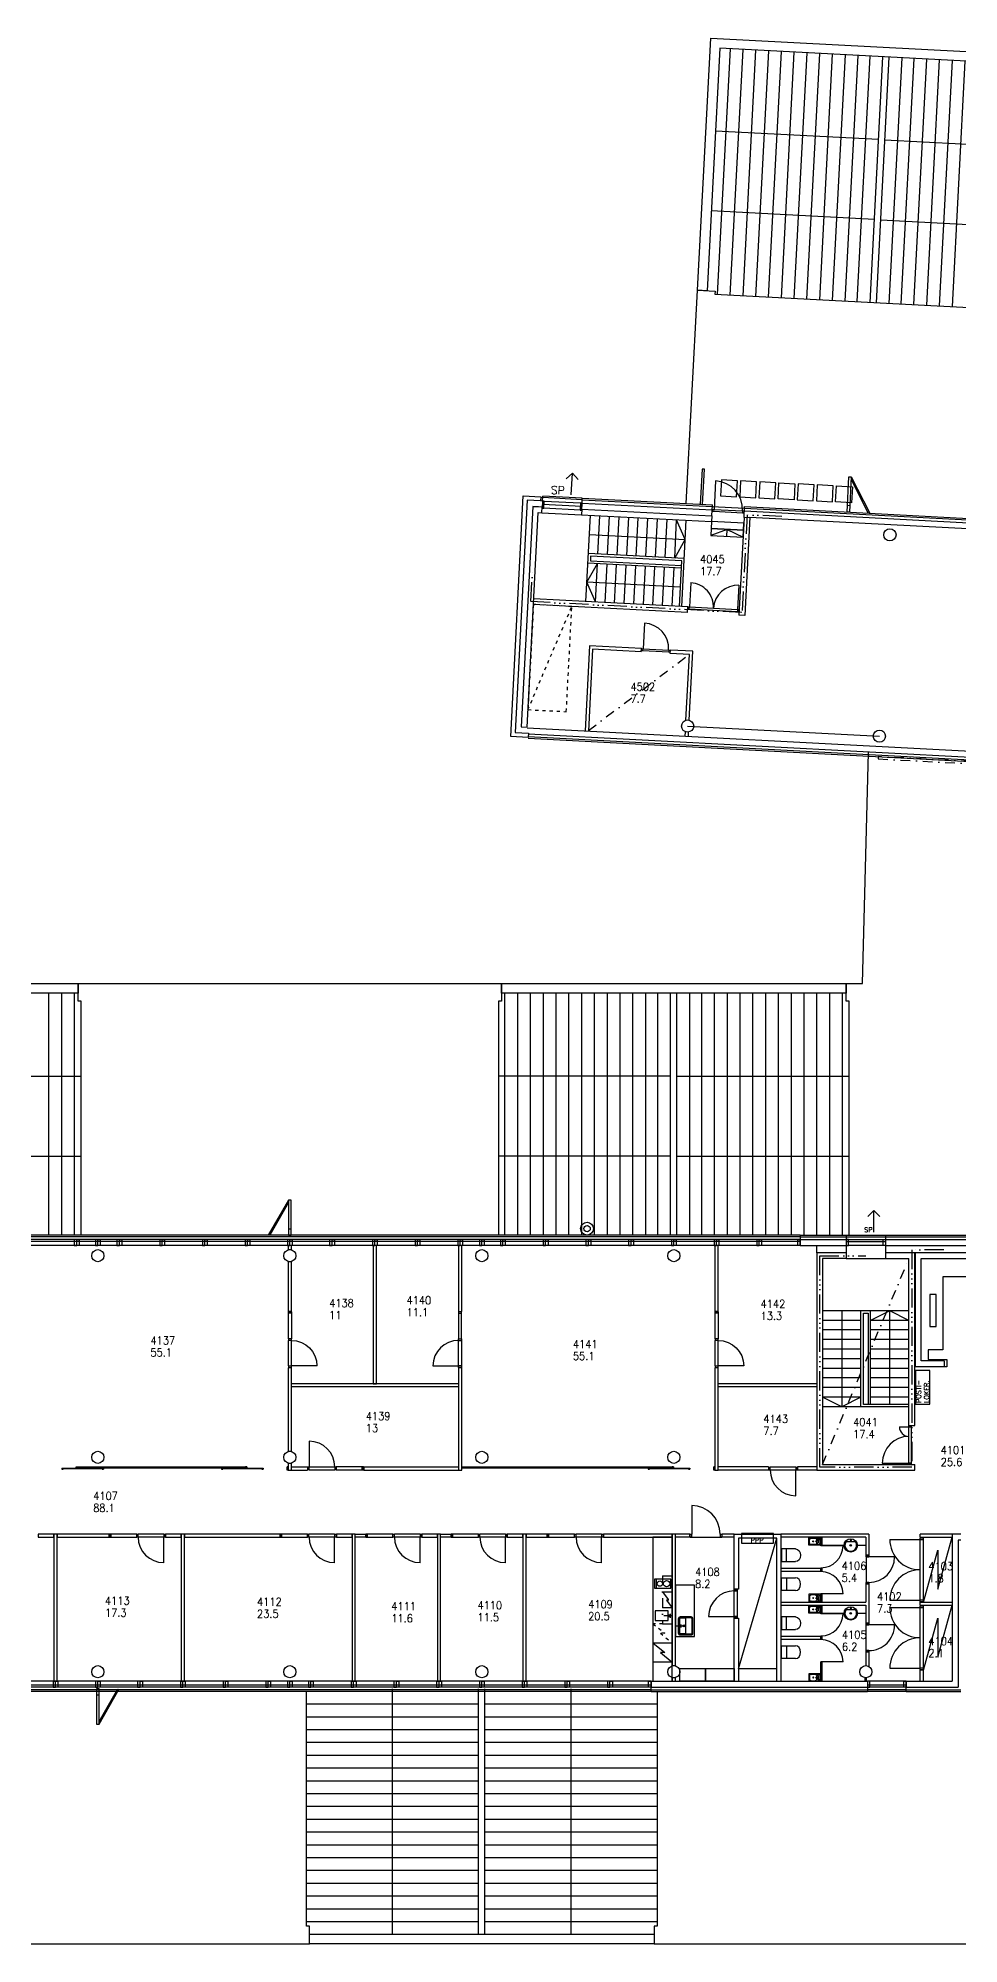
# Model space of a CAD drawing. Extents: x -405 to 153754, y -2585 to 66147.
# Drawn here: x 34135 to 62910, y -405 to 59148 of the extents above; entities that cross this region are included whole.
import ezdxf
from ezdxf.enums import TextEntityAlignment as Align

# ---------------------------------------------------------------- set-up
doc = ezdxf.new("R2010")
doc.units = 0
doc.header["$LTSCALE"] = 100
doc.header["$MEASUREMENT"] = 0
for name, pattern in [('KEL', [2.25, 1, -1.25]), ('PALOALUE', [12, 6, -1.5, 0, -1.5, 0, -1.5, 0, -1.5]), ('PKL', [7, 3, -2, 0, -2])]:
    doc.linetypes.add(name, pattern=pattern)
doc.layers.get('0').update_dxf_attribs({"linetype": 'CONTINUOUS'})
for name, color, linetype in [('ART1100T0', 7, 'CONTINUOUS'), ('ART1100T3', 7, 'CONTINUOUS'), ('ART1100TB', 7, 'CONTINUOUS'), ('ART2300T0', 7, 'CONTINUOUS'), ('fm_omat', 7, 'CONTINUOUS'), ('M00402', 7, 'CONTINUOUS'), ('M06001', 7, 'CONTINUOUS'), ('M06037', 8, 'CONTINUOUS'), ('M06051', 3, 'CONTINUOUS'), ('m06080', 8, 'CONTINUOUS'), ('M06081', 7, 'CONTINUOUS'), ('paloos', 20, 'PALOALUE')]:
    doc.layers.add(name, color=color, linetype=linetype)
doc.styles.add('ROMANS', font='romans.shx')
doc.styles.get("Standard").update_dxf_attribs({"font": 'simplex.shx'})

# ---------------------------------------------------------------- blocks, each defined once
blk = doc.blocks.new('Apilari_01')
at = {"layer": 'M06001'}
blk.add_circle((0, 0), 0.5, dxfattribs=at)
blk = doc.blocks.new('SALAMA')
at = {"layer": 'M00402'}
blk.add_lwpolyline([(0, 0), (0.5, 0.8), (0.5, 0.2), (1, 1)], dxfattribs=at)
blk = doc.blocks.new('TALOTIKKAAT')
for p, q in [((-38, 1100), (-673, 0)), ((-38, 1020), (-626, 0)), ((-38, 200), (38, 200))]:
    blk.add_line(p, q)
blk.add_lwpolyline([(-38, 0), (38, 0), (38, 1100), (-38, 1100)], close=True)
blk = doc.blocks.new('KKUPPI_P')
at = {"linetype": 'Continuous'}
for p, q in [((-380, -245), (-380, -10)), ((-380, -10), (-10, -10)), ((-10, -245), (-380, -245)), ((-360, -175), (-360, -80)), ((-310, -30), (-175, -30)), ((-175, -225), (-310, -225)), ((-175, -30), (-80, -30)), ((-175, -225), (-80, -225)), ((-125, -80), (-125, -175)), ((-30, -80), (-30, -175)), ((-10, -10), (-10, -245))]:
    blk.add_line(p, q, dxfattribs=at)
for p, q in [((-168, -110), (-125, -153)), ((-80, -65), (-163, -148)), ((-151, -93), (-108, -136)), ((-80, -65), (-80, -167))]:
    blk.add_line(p, q)
for centre, radius in [((-242, -128), 14.1), ((-80, -65), 10)]:
    blk.add_circle(centre, radius, dxfattribs=at)
for centre, start, end in [((-310, -80), 90, 180), ((-310, -175), 180, 270), ((-175, -80), 0, 90), ((-175, -175), 270, 0), ((-80, -80), 0, 90), ((-80, -175), 270, 0)]:
    blk.add_arc(centre, 50, start, end, dxfattribs=at)
at = {"extrusion": (0, 0, -1)}
for centre, major_axis, start_param, end_param in [((-119, -189), (-13.3, 12.5), -1.446157, 1.474955), ((-125, -203), (-5.71, 5.37), 0.050634, 6.193979), ((-100, -163), (-15.7, 14.8), 2.496992, 4.616547)]:
    blk.add_ellipse(centre, major_axis=major_axis, ratio=0.8, start_param=start_param, end_param=end_param, dxfattribs=at)
blk = doc.blocks.new('LVIIST')
for p, q in [((-0.5, 0.02), (-0.5, 0.761)), ((-0.5, 0.283), (0.5, 0.283)), ((0.5, 0.02), (-0.5, 0.02)), ((0.5, 0.761), (0.5, 0.02))]:
    blk.add_line(p, q)
blk.add_ellipse((0, 0.761), major_axis=(-0.5, 0), ratio=0.517739, start_param=3.141593, end_param=6.283185)
at = {"width": 0.76195, "flags": 1}
blk.add_attdef('LVIKAL', text='', height=0.212, dxfattribs=at).set_placement((-0.389, 0.05), (0.379, 0.05), align=Align.FIT)
blk = doc.blocks.new('A$C35E07A09')
blk.add_lwpolyline([(63, 322, 2.070197), (352, 322)], format="xyb", close=True)
for centre, radius in [((207, 207), 208), ((207, 207), 25), ((207, 367), 15)]:
    blk.add_circle(centre, radius)
blk = doc.blocks.new('aioa_huone')
at = {"layer": 'ART1100T0', "width": 0.9}
blk.add_attdef('HNENUM', (56, 73), '', height=250, dxfattribs=at)
at = {"layer": 'ART1100T3', "width": 0.9}
blk.add_attdef('HNEALA', (56, -302), '', height=250, dxfattribs=at)

msp = doc.modelspace()

# ---------------------------------------------------------------- linework, layer by layer
at = {"layer": 'ART2300T0'}
for points in [[(50795, 44874), (50831, 45549), (50633, 45371), (50831, 45549), (51009, 45351)], [(60253, 21838), (60253, 22513), (60065, 22325), (60253, 22513), (60441, 22325)]]:
    msp.add_lwpolyline(points, dxfattribs=at)
at = {"layer": 'fm_omat'}
msp.add_line((54433, 37651), (60425, 37337), dxfattribs=at)
at = {"layer": 'M00402'}
for p, q in [((55366, 51141), (55768, 58815)), ((55765, 51120), (56167, 58794)), ((56165, 51099), (56567, 58773)), ((56564, 51078), (56966, 58752)), ((56963, 51057), (57366, 58731)), ((57363, 51036), (57765, 58710)), ((57762, 51015), (58165, 58689)), ((58162, 50994), (58564, 58668)), ((58561, 50973), (58963, 58648)), ((58961, 50952), (59363, 58627)), ((59360, 50931), (59762, 58606)), ((59735, 50912), (60137, 58586)), ((60134, 50891), (60536, 58565)), ((60334, 50880), (60736, 58555)), ((60733, 50859), (61136, 58534)), ((61108, 50840), (61510, 58514)), ((61507, 50819), (61909, 58493)), ((61907, 50798), (62309, 58472)), ((62306, 50777), (62708, 58451)), ((62706, 50756), (63108, 58430)), ((60401, 55976), (55303, 56243)), ((60600, 55966), (66872, 55637)), ((60270, 53480), (55172, 53747)), ((60470, 53469), (66741, 53140)), ((55203, 44510), (56212, 44457)), ((59900, 29605), (60089, 36819)), ((34475, 21738), (34475, 29305)), ((34875, 21738), (34875, 29305)), ((35275, 21738), (35275, 29305)), ((48725, 21738), (48725, 29305)), ((49125, 21738), (49125, 29305)), ((49525, 21738), (49525, 29305)), ((49925, 21738), (49925, 29305)), ((50325, 21738), (50325, 29305)), ((50725, 21738), (50725, 29305)), ((51125, 21738), (51125, 29305)), ((51525, 21738), (51525, 29305)), ((51925, 21738), (51925, 29305)), ((52325, 21738), (52325, 29305)), ((52725, 21738), (52725, 29305)), ((53125, 21738), (53125, 29305)), ((53500, 21738), (53500, 29305)), ((53900, 21738), (53900, 29305)), ((54100, 21738), (54100, 29305)), ((54500, 21738), (54500, 29305)), ((54875, 21738), (54875, 29305)), ((55275, 21738), (55275, 29305)), ((55675, 21738), (55675, 29305)), ((56075, 21738), (56075, 29305)), ((56475, 21738), (56475, 29305)), ((56875, 21738), (56875, 29305)), ((57275, 21738), (57275, 29305)), ((57675, 21738), (57675, 29305)), ((58075, 21740), (58075, 29305)), ((58475, 21740), (58475, 29305)), ((58875, 21740), (58875, 29305)), ((59275, 21740), (59275, 29305)), ((30100, 26713), (35480, 26713)), ((53900, 26713), (48520, 26713)), ((54100, 26713), (59480, 26713)), ((30100, 24212), (35480, 24212)), ((53900, 24212), (48520, 24212)), ((54100, 24212), (59480, 24212)), ((56020, 8190), (57220, 12270)), ((57220, 8190), (56020, 8190)), ((45210, -105), (45210, 7565)), ((47900, -105), (47900, 7565)), ((48100, -105), (48100, 7565)), ((50790, -105), (50790, 7565)), ((42520, 7095), (47900, 7095)), ((42520, 6695), (47900, 6695)), ((48100, 7095), (53480, 7095)), ((48100, 6695), (53480, 6695)), ((42520, 6295), (47900, 6295)), ((48100, 6295), (53480, 6295)), ((42520, 5895), (47900, 5895)), ((42520, 5495), (47900, 5495)), ((48100, 5895), (53480, 5895)), ((48100, 5495), (53480, 5495)), ((42520, 5095), (47900, 5095)), ((48100, 5095), (53480, 5095)), ((42520, 4695), (47900, 4695)), ((42520, 4295), (47900, 4295)), ((48100, 4695), (53480, 4695)), ((48100, 4295), (53480, 4295)), ((42520, 3895), (47900, 3895)), ((48100, 3895), (53480, 3895)), ((42520, 3495), (47900, 3495)), ((42520, 3095), (47900, 3095)), ((48100, 3495), (53480, 3495)), ((48100, 3095), (53480, 3095)), ((42520, 2695), (47900, 2695)), ((48100, 2695), (53480, 2695)), ((42520, 2295), (47900, 2295)), ((42520, 1895), (47900, 1895)), ((48100, 2295), (53480, 2295)), ((48100, 1895), (53480, 1895)), ((42520, 1495), (47900, 1495)), ((48100, 1495), (53480, 1495)), ((42520, 1095), (47900, 1095)), ((42520, 695), (47900, 695)), ((48100, 1095), (53480, 1095)), ((48100, 695), (53480, 695)), ((42520, 295), (47900, 295)), ((48100, 295), (53480, 295))]:
    msp.add_line(p, q, dxfattribs=at)
at = {"layer": 'M00402', "linetype": 'KEL'}
msp.add_line((49443, 38163), (50814, 41385), dxfattribs=at)
at = {"layer": 'M00402', "linetype": 'PKL'}
for p, q in [((51332, 37513), (54490, 39891)), ((58650, 14580), (61350, 21010))]:
    msp.add_line(p, q, dxfattribs=at)
at = {"layer": 'M00402'}
for points in [[(66913, 58231), (55438, 58832), (55041, 51253), (54742, 51268), (55154, 59148), (66928, 58531)], [(54827, 44580), (54902, 44576), (54959, 45674), (54884, 45678)], [(55461, 44842), (55960, 44816), (55987, 45315), (55487, 45341)], [(56060, 44810), (56560, 44784), (56586, 45284), (56087, 45310)], [(56660, 44779), (57159, 44753), (57185, 45252), (56686, 45278)], [(57758, 44721), (57259, 44748), (57285, 45247), (57784, 45221)], [(57858, 44716), (58357, 44690), (58383, 45189), (57884, 45216)], [(58457, 44685), (58956, 44659), (58983, 45158), (58483, 45184)], [(59556, 44627), (59056, 44653), (59082, 45153), (59582, 45127)], [(24615, 29605), (35385, 29605), (35385, 29305), (24615, 29305)], [(48615, 29605), (59385, 29605), (59385, 29305), (48615, 29305)], [(42615, -105), (53385, -105), (53385, -405), (42615, -405)]]:
    msp.add_lwpolyline(points, close=True, dxfattribs=at)
for points in [[(54392, 44602), (54742, 51268), (55291, 51240), (55286, 51144), (66605, 50551)], [(35480, 21738), (35480, 29055), (35385, 29055), (35385, 29605), (48615, 29605), (48615, 29055), (48520, 29055), (48520, 21738)], [(59480, 21740), (59480, 29055), (59385, 29055), (59385, 29605), (59900, 29605)], [(29480, 7480), (29480, 145), (29385, 145), (29385, -405), (42615, -405), (42615, 145), (42520, 145), (42520, 7480)], [(53480, 7480), (53480, 145), (53385, 145), (53385, -405), (66615, -405), (66615, 145), (66520, 145), (66520, 7481)]]:
    msp.add_lwpolyline(points, dxfattribs=at)
at = {"layer": 'M00402', "linetype": 'KEL'}
msp.add_lwpolyline([(49443, 38163), (50642, 38100), (50814, 41385), (49616, 41448)], close=True, dxfattribs=at)
at = {"layer": 'M00402', "linetype": 'PKL'}
msp.add_lwpolyline([(60388, 36623), (72371, 35995), (72375, 36070), (60392, 36698)], close=True, dxfattribs=at)
at = {"layer": 'M06001'}
for p, q in [((49900, 44683), (49840, 44686)), ((49906, 44787), (49846, 44791)), ((49900, 44683), (49908, 44837)), ((51139, 44723), (49906, 44788)), ((51142, 44773), (49908, 44837)), ((49950, 44680), (51084, 44621)), ((51134, 44618), (51142, 44773)), ((51139, 44723), (55203, 44510)), ((51142, 44773), (55206, 44560)), ((49596, 44513), (49891, 44498)), ((49766, 44324), (49881, 44318)), ((49881, 44318), (49891, 44498)), ((49881, 44318), (51114, 44254)), ((49895, 44583), (51128, 44518)), ((51072, 44401), (49939, 44460)), ((51124, 44433), (51114, 44254)), ((51114, 44254), (55179, 44041)), ((51124, 44433), (55188, 44220)), ((51134, 44618), (55198, 44405)), ((55188, 44220), (55179, 44041)), ((55188, 44220), (55206, 44560)), ((56197, 44167), (56037, 41112)), ((56197, 44167), (56215, 44507)), ((56377, 44158), (56197, 44167)), ((56208, 44372), (75361, 43368)), ((56212, 44457), (75281, 43458)), ((56215, 44507), (75234, 43510)), ((56378, 44178), (56217, 41102)), ((56378, 44178), (75501, 43176)), ((54429, 41196), (49616, 41448)), ((54438, 41376), (49625, 41628)), ((54429, 41196), (54438, 41376)), ((56217, 41102), (56037, 41112)), ((51370, 40155), (51231, 37498)), ((51465, 40049), (51331, 37493)), ((52987, 40070), (51370, 40155)), ((52982, 39970), (51465, 40049)), ((52982, 39970), (52987, 40070)), ((53891, 39922), (53896, 40022)), ((54490, 39891), (53891, 39922)), ((54595, 39986), (53896, 40022)), ((54482, 37834), (54595, 39986)), ((54382, 37834), (54490, 39891)), ((49414, 37593), (63674, 36846)), ((49452, 37271), (63657, 36527)), ((49454, 37321), (63660, 36577)), ((49459, 37406), (63664, 36661)), ((54356, 37334), (54363, 37474)), ((54456, 37329), (54463, 37463)), ((57955, 21738), (24710, 21738)), ((57955, 21688), (24710, 21688)), ((57955, 21605), (24710, 21605)), ((57955, 21540), (24710, 21540)), ((57955, 21740), (57955, 21420)), ((57955, 21740), (59383, 21740)), ((57955, 21690), (59383, 21690)), ((57955, 21605), (59383, 21605)), ((59383, 21740), (59383, 21190)), ((59383, 21740), (60618, 21740)), ((59383, 21690), (60618, 21690)), ((59383, 21605), (60618, 21605)), ((59383, 21540), (60618, 21540)), ((60618, 21740), (60618, 21190)), ((60618, 21740), (66190, 21740)), ((60618, 21690), (66190, 21690)), ((60618, 21605), (66190, 21605)), ((57955, 21420), (24710, 21420)), ((57955, 21420), (59383, 21420)), ((58470, 21190), (58470, 21420)), ((58470, 21190), (58470, 14400)), ((59383, 21190), (58470, 21190)), ((58650, 21010), (58650, 14580)), ((59383, 21010), (58650, 21010)), ((59383, 21190), (59383, 21010)), ((59383, 21010), (60618, 21010)), ((60618, 21420), (59433, 21420)), ((60618, 21420), (66190, 21420)), ((64410, 21190), (60618, 21190)), ((60618, 21190), (60618, 21010)), ((60618, 21010), (61350, 21010)), ((61350, 15790), (61350, 21010)), ((61530, 15790), (61530, 21190)), ((61550, 17630), (61550, 21190)), ((61730, 21010), (64230, 21010)), ((61730, 17810), (61730, 21010)), ((42050, 19360), (41950, 19360)), ((55385, 19360), (55285, 19360)), ((42050, 17600), (41950, 17600)), ((47375, 17600), (47275, 17600)), ((55385, 17600), (55285, 17600)), ((62455, 17630), (61550, 17630)), ((62455, 17810), (61730, 17810)), ((62455, 17810), (62455, 17630)), ((47275, 17100), (42050, 17100)), ((47275, 17000), (42050, 17000)), ((58470, 17100), (55385, 17100)), ((58470, 17000), (55385, 17000)), ((61350, 15790), (61530, 15790)), ((42050, 14500), (42550, 14500)), ((42050, 14400), (42550, 14400)), ((42550, 14500), (42550, 14400)), ((44310, 14500), (44310, 14400)), ((44310, 14500), (47275, 14500)), ((44310, 14400), (47275, 14400)), ((56960, 14500), (55385, 14500)), ((56960, 14400), (55385, 14400)), ((56960, 14500), (56960, 14400)), ((58470, 14500), (57870, 14500)), ((57870, 14500), (57870, 14400)), ((58470, 14400), (57870, 14400)), ((58470, 14400), (61530, 14400)), ((58650, 14580), (61530, 14580)), ((61530, 14400), (61530, 14580)), ((54500, 12400), (54050, 12400)), ((54500, 12300), (54050, 12300)), ((54500, 12300), (54500, 12400)), ((55510, 12300), (55510, 12400)), ((55890, 12400), (55510, 12400)), ((55890, 12300), (55510, 12300)), ((55890, 10680), (55890, 12400)), ((55890, 12400), (57350, 12400)), ((57220, 12270), (56020, 12270)), ((56020, 12270), (56020, 10680)), ((57220, 7800), (57220, 12270)), ((60100, 12400), (57350, 12400)), ((57350, 12400), (57350, 7800)), ((60000, 12300), (57350, 12300)), ((60000, 12300), (60000, 11743)), ((60100, 12400), (60100, 11743)), ((61700, 12300), (61700, 12400)), ((62970, 12400), (61700, 12400)), ((61700, 12300), (62700, 12300)), ((62700, 12400), (62700, 7800)), ((62885, 12215), (62885, 7615)), ((62970, 12215), (62885, 12215)), ((57350, 11338), (58600, 11338)), ((58600, 11238), (58600, 11338)), ((60100, 11743), (60000, 11743)), ((57350, 11238), (58600, 11238)), ((60100, 10833), (60000, 10833)), ((60000, 10833), (60000, 10275)), ((60100, 10833), (60100, 9618)), ((56020, 10680), (55890, 10680)), ((57350, 10275), (60000, 10275)), ((57350, 10175), (60000, 10175)), ((60000, 10175), (60000, 9618)), ((61700, 10275), (62700, 10275)), ((61700, 10175), (61700, 10275)), ((61700, 10175), (62700, 10175)), ((55890, 7800), (55890, 9770)), ((55890, 9770), (56020, 9770)), ((56020, 9770), (56020, 7800)), ((60100, 9618), (60000, 9618)), ((57350, 9213), (58600, 9213)), ((57350, 9113), (58600, 9113)), ((58600, 9213), (58600, 9113)), ((60100, 8708), (60000, 8708)), ((60000, 8708), (60000, 8290)), ((60100, 8708), (60100, 8262)), ((53290, 7800), (16040, 7800)), ((53290, 7800), (60050, 7800)), ((53290, 7480), (53290, 7800)), ((53950, 7905), (53950, 7800)), ((61260, 7800), (60050, 7800)), ((60050, 7800), (60050, 7480)), ((61260, 7800), (62700, 7800)), ((61260, 7480), (61260, 7800)), ((61700, 7800), (61700, 8150)), ((61800, 8150), (61700, 8150)), ((61800, 7800), (61800, 8150)), ((53290, 7680), (16040, 7680)), ((53290, 7615), (16040, 7615)), ((53290, 7530), (16040, 7530)), ((53290, 7480), (16040, 7480)), ((53290, 7615), (60050, 7615)), ((53290, 7530), (60050, 7530)), ((53290, 7480), (60050, 7480)), ((61260, 7680), (60050, 7680)), ((61260, 7615), (60050, 7615)), ((61260, 7530), (60050, 7530)), ((61260, 7480), (60050, 7480)), ((61260, 7615), (62885, 7615)), ((61260, 7530), (62970, 7530)), ((61260, 7480), (62970, 7480))]:
    msp.add_line(p, q, dxfattribs=at)
for points in [[(49460, 37426), (49453, 37296), (48904, 37325), (49298, 44844), (49847, 44816), (49840, 44686), (49421, 44708), (49040, 37448), (49460, 37426)], [(49776, 44504), (49596, 44513), (49235, 37623), (49415, 37613), (49766, 44324)], [(42050, 19360), (42050, 20911), (41950, 20911), (41950, 19360)], [(47375, 19360), (47375, 21420), (47275, 21420), (47275, 19360), (47375, 19360)], [(55385, 19360), (55385, 21420), (55285, 21420), (55285, 19360)], [(41950, 17600), (41950, 14990), (42050, 14990), (42050, 17600)], [(47275, 17600), (47275, 14400), (47375, 14400), (47375, 17600)], [(55285, 17600), (55285, 14400), (55385, 14400), (55385, 17600)], [(44045, 12400), (44365, 12400), (44365, 12300), (44045, 12300)], [(46715, 12400), (47035, 12400), (47035, 12300), (46715, 12300)]]:
    msp.add_lwpolyline(points, dxfattribs=at)
for points in [[(49939, 44460), (49950, 44680), (49900, 44683), (49889, 44463)], [(51122, 44398), (51134, 44618), (51084, 44621), (51072, 44401)], [(35340, 21420), (35340, 21605), (35265, 21605), (35265, 21420)], [(35340, 21420), (35340, 21605), (35415, 21605), (35415, 21420)], [(36000, 21420), (36000, 21605), (35925, 21605), (35925, 21420)], [(36000, 21420), (36000, 21605), (36075, 21605), (36075, 21420)], [(36675, 21420), (36675, 21605), (36600, 21605), (36600, 21420)], [(36675, 21420), (36675, 21605), (36750, 21605), (36750, 21420)], [(38010, 21420), (38010, 21605), (37935, 21605), (37935, 21420)], [(38010, 21420), (38010, 21605), (38085, 21605), (38085, 21420)], [(39345, 21420), (39345, 21605), (39270, 21605), (39270, 21420)], [(39345, 21420), (39345, 21605), (39420, 21605), (39420, 21420)], [(40680, 21420), (40680, 21605), (40605, 21605), (40605, 21420)], [(40680, 21420), (40680, 21605), (40755, 21605), (40755, 21420)], [(42000, 21420), (42000, 21605), (41925, 21605), (41925, 21420)], [(42000, 21420), (42000, 21605), (42075, 21605), (42075, 21420)], [(43320, 21420), (43320, 21605), (43245, 21605), (43245, 21420)], [(43320, 21420), (43320, 21605), (43395, 21605), (43395, 21420)], [(44655, 21420), (44655, 21605), (44580, 21605), (44580, 21420)], [(44655, 21420), (44655, 21605), (44730, 21605), (44730, 21420)], [(45990, 21420), (45990, 21605), (45915, 21605), (45915, 21420)], [(45990, 21420), (45990, 21605), (46065, 21605), (46065, 21420)], [(47325, 21420), (47325, 21605), (47250, 21605), (47250, 21420)], [(47325, 21420), (47325, 21605), (47400, 21605), (47400, 21420)], [(48000, 21420), (48000, 21605), (47925, 21605), (47925, 21420)], [(48000, 21420), (48000, 21605), (48075, 21605), (48075, 21420)], [(48660, 21420), (48660, 21605), (48585, 21605), (48585, 21420)], [(48660, 21420), (48660, 21605), (48735, 21605), (48735, 21420)], [(49995, 21420), (49995, 21605), (49920, 21605), (49920, 21420)], [(49995, 21420), (49995, 21605), (50070, 21605), (50070, 21420)], [(51330, 21420), (51330, 21605), (51255, 21605), (51255, 21420)], [(51330, 21420), (51330, 21605), (51405, 21605), (51405, 21420)], [(52665, 21420), (52665, 21605), (52590, 21605), (52590, 21420)], [(52665, 21420), (52665, 21605), (52740, 21605), (52740, 21420)], [(54000, 21420), (54000, 21605), (53925, 21605), (53925, 21420)], [(54000, 21420), (54000, 21605), (54075, 21605), (54075, 21420)], [(55335, 21420), (55335, 21605), (55260, 21605), (55260, 21420)], [(55335, 21420), (55335, 21605), (55410, 21605), (55410, 21420)], [(56670, 21420), (56670, 21605), (56595, 21605), (56595, 21420)], [(56670, 21420), (56670, 21605), (56745, 21605), (56745, 21420)], [(57880, 21420), (57880, 21605), (57955, 21605), (57955, 21420)], [(57955, 21420), (57955, 21605), (57955, 21605), (57955, 21420)], [(59458, 21420), (59458, 21605), (59383, 21605), (59383, 21420)], [(60543, 21420), (60543, 21605), (60618, 21605), (60618, 21420)], [(41950, 21290), (42050, 21290), (42050, 21420), (41950, 21420)], [(44605, 17100), (44705, 17100), (44705, 21420), (44605, 21420)], [(41950, 14400), (42050, 14400), (42050, 14610), (41950, 14610)], [(34140, 12400), (34140, 12300), (34630, 12300), (34630, 12400)], [(34630, 7800), (34730, 7800), (34730, 12400), (34630, 12400)], [(34730, 12400), (34730, 12300), (36355, 12300), (36355, 12400)], [(38115, 12400), (38115, 12300), (38605, 12300), (38605, 12400)], [(38605, 7800), (38705, 7800), (38705, 12400), (38605, 12400)], [(38705, 12400), (38705, 12300), (41695, 12300), (41695, 12400)], [(43455, 12400), (43455, 12300), (43945, 12300), (43945, 12400)], [(43945, 7800), (44045, 7800), (44045, 12400), (43945, 12400)], [(46125, 12400), (46125, 12300), (46615, 12300), (46615, 12400)], [(46615, 7800), (46715, 7800), (46715, 12400), (46615, 12400)], [(48795, 12400), (48795, 12300), (49285, 12300), (49285, 12400)], [(49285, 7800), (49385, 7800), (49385, 12400), (49285, 12400)], [(49385, 12400), (49385, 12300), (50040, 12300), (50040, 12400)], [(51800, 12400), (51800, 12300), (53950, 12300), (53950, 12400)], [(53950, 8290), (54050, 8290), (54050, 12400), (53950, 12400)], [(58600, 12038), (58600, 12300), (58624, 12300), (58624, 12038)], [(58600, 11238), (58600, 11348), (58624, 11348), (58624, 11238)], [(58600, 10275), (58600, 10538), (58624, 10538), (58624, 10275)], [(58600, 9912), (58600, 10175), (58624, 10175), (58624, 9912)], [(58600, 9103), (58600, 9223), (58624, 9223), (58624, 9103)], [(58600, 7800), (58600, 8413), (58624, 8413), (58624, 7800)], [(34605, 7800), (34605, 7615), (34680, 7615), (34680, 7800)], [(34755, 7800), (34755, 7615), (34680, 7615), (34680, 7800)], [(35925, 7800), (35925, 7615), (36000, 7615), (36000, 7800)], [(36075, 7800), (36075, 7615), (36000, 7615), (36000, 7800)], [(37245, 7800), (37245, 7615), (37320, 7615), (37320, 7800)], [(37395, 7800), (37395, 7615), (37320, 7615), (37320, 7800)], [(38580, 7800), (38580, 7615), (38655, 7615), (38655, 7800)], [(38730, 7800), (38730, 7615), (38655, 7615), (38655, 7800)], [(39915, 7800), (39915, 7615), (39990, 7615), (39990, 7800)], [(40065, 7800), (40065, 7615), (39990, 7615), (39990, 7800)], [(41250, 7800), (41250, 7615), (41325, 7615), (41325, 7800)], [(41400, 7800), (41400, 7615), (41325, 7615), (41325, 7800)], [(41925, 7800), (41925, 7615), (42000, 7615), (42000, 7800)], [(42075, 7800), (42075, 7615), (42000, 7615), (42000, 7800)], [(42585, 7800), (42585, 7615), (42660, 7615), (42660, 7800)], [(42735, 7800), (42735, 7615), (42660, 7615), (42660, 7800)], [(43920, 7800), (43920, 7615), (43995, 7615), (43995, 7800)], [(44070, 7800), (44070, 7615), (43995, 7615), (43995, 7800)], [(45255, 7800), (45255, 7615), (45330, 7615), (45330, 7800)], [(45405, 7800), (45405, 7615), (45330, 7615), (45330, 7800)], [(46590, 7800), (46590, 7615), (46665, 7615), (46665, 7800)], [(46740, 7800), (46740, 7615), (46665, 7615), (46665, 7800)], [(47925, 7800), (47925, 7615), (48000, 7615), (48000, 7800)], [(48075, 7800), (48075, 7615), (48000, 7615), (48000, 7800)], [(49260, 7800), (49260, 7615), (49335, 7615), (49335, 7800)], [(49410, 7800), (49410, 7615), (49335, 7615), (49335, 7800)], [(50595, 7800), (50595, 7615), (50670, 7615), (50670, 7800)], [(50745, 7800), (50745, 7615), (50670, 7615), (50670, 7800)], [(51930, 7800), (51930, 7615), (52005, 7615), (52005, 7800)], [(52080, 7800), (52080, 7615), (52005, 7615), (52005, 7800)], [(53290, 7800), (53290, 7615), (53215, 7615), (53215, 7800)], [(53950, 7800), (54050, 7800), (54050, 7910), (53950, 7910)], [(59975, 7910), (59975, 7800), (60025, 7800), (60025, 7910)], [(60050, 7800), (60050, 7615), (60125, 7615), (60125, 7800)], [(61260, 7800), (61260, 7615), (61185, 7615), (61185, 7800)]]:
    msp.add_lwpolyline(points, close=True, dxfattribs=at)
at = {"layer": 'M06037'}
for p, q in [((51253, 41543), (51394, 44239)), ((51631, 43025), (51694, 44223)), ((51930, 43009), (51993, 44207)), ((52230, 42993), (52293, 44192)), ((52530, 42978), (52592, 44176)), ((52829, 42962), (52892, 44160)), ((53129, 42946), (53192, 44145)), ((53428, 42931), (53491, 44129)), ((53728, 42915), (53791, 44113)), ((54028, 42899), (54090, 44098)), ((54249, 41386), (54390, 44082)), ((51363, 43640), (54359, 43483)), ((55672, 43794), (55156, 43601)), ((55660, 43575), (55672, 43794)), ((55672, 43794), (56164, 43548)), ((54327, 42884), (51331, 43041)), ((51402, 42962), (51394, 42812)), ((54248, 42813), (51402, 42962)), ((54237, 42588), (51316, 42741)), ((51394, 42812), (54240, 42663)), ((51552, 41527), (51615, 42725)), ((51852, 41511), (51915, 42710)), ((52152, 41495), (52214, 42694)), ((52451, 41480), (52514, 42678)), ((52751, 41464), (52813, 42662)), ((53050, 41448), (53113, 42647)), ((53350, 41433), (53413, 42631)), ((53649, 41417), (53712, 42615)), ((53949, 41401), (54012, 42600)), ((54174, 41389), (54248, 42813)), ((54205, 41989), (51284, 42142)), ((61350, 19380), (58650, 19380)), ((59850, 19080), (58650, 19080)), ((59250, 19380), (59250, 16380)), ((59850, 16380), (59850, 19380)), ((59925, 16455), (59925, 19305)), ((59925, 19305), (60075, 19305)), ((60075, 19305), (60075, 16455)), ((60150, 16455), (60150, 19380)), ((61350, 19080), (60150, 19080)), ((60750, 16455), (60750, 19380)), ((59850, 18780), (58650, 18780)), ((59850, 18480), (58650, 18480)), ((61350, 18780), (60150, 18780)), ((61350, 18480), (60150, 18480)), ((59850, 18180), (58650, 18180)), ((59850, 17880), (58650, 17880)), ((61350, 18180), (60150, 18180)), ((61350, 17880), (60150, 17880)), ((59850, 17580), (58650, 17580)), ((59850, 17280), (58650, 17280)), ((61350, 17580), (60150, 17580)), ((61350, 17280), (60150, 17280)), ((59850, 16980), (58650, 16980)), ((59850, 16680), (58650, 16680)), ((61350, 16980), (60150, 16980)), ((61350, 16680), (60150, 16680)), ((61350, 16380), (58650, 16380)), ((61350, 16455), (59925, 16455)), ((35325, 14470), (35325, 14502)), ((35325, 14502), (35363, 14502)), ((35325, 14470), (35363, 14470)), ((35355, 14492), (40627, 14492)), ((35355, 14482), (35355, 14492)), ((35355, 14482), (40627, 14482)), ((35363, 14497), (40619, 14497)), ((35363, 14474), (40619, 14476)), ((39868, 14427), (39868, 14427)), ((40657, 14503), (40619, 14503)), ((40619, 14503), (40619, 14472)), ((40657, 14471), (40619, 14472)), ((40627, 14492), (40627, 14482)), ((40657, 14503), (40657, 14471)), ((47375, 14497), (53954, 14497)), ((47375, 14492), (53962, 14492)), ((47375, 14482), (53962, 14482)), ((47375, 14476), (53954, 14476)), ((53203, 14427), (53203, 14427)), ((53992, 14503), (53954, 14503)), ((53954, 14503), (53954, 14472)), ((53992, 14471), (53954, 14472)), ((53962, 14492), (53962, 14482)), ((53992, 14503), (53992, 14471)), ((54510, 12308), (55500, 12308)), ((60008, 11733), (60008, 10843)), ((60000, 9625), (60000, 8718))]:
    msp.add_line(p, q, dxfattribs=at)
at = {"layer": 'M06037', "linetype": 'KEL'}
for p, q in [((35363, 14502), (35363, 14497)), ((35363, 14470), (35363, 14474))]:
    msp.add_line(p, q, dxfattribs=at)
at = {"layer": 'M06037'}
for points in [[(54028, 42899), (54359, 43483), (54090, 44098)], [(51552, 41527), (51284, 42142), (51615, 42725)], [(63905, 17630), (63830, 17630), (63830, 17860), (63955, 17860), (63955, 18160), (63905, 18160), (63905, 20440), (62405, 20440), (62405, 18160), (61955, 18160), (61955, 17860), (62530, 17860), (62530, 17630), (62455, 17630)], [(61350, 19080), (60750, 19380), (60150, 19080)], [(59850, 16680), (59250, 16380), (58650, 16680)]]:
    msp.add_lwpolyline(points, dxfattribs=at)
for points in [[(55156, 43601), (56164, 43548), (56176, 43768), (55167, 43821)], [(55167, 43821), (56176, 43768), (56187, 43988), (55179, 44041)], [(62005, 18890), (62205, 18890), (62205, 19890), (62005, 19890)]]:
    msp.add_lwpolyline(points, close=True, dxfattribs=at)
at = {"layer": 'M06051'}
for p, q in [((55305, 45312), (55258, 44422)), ((55205, 44355), (55209, 44424)), ((55255, 44352), (55205, 44355)), ((55209, 44424), (55258, 44422)), ((55255, 44352), (55258, 44422)), ((56145, 44305), (55255, 44352)), ((55258, 44422), (56148, 44375)), ((56148, 44375), (56145, 44305)), ((56194, 44303), (56145, 44305)), ((56148, 44375), (56198, 44373)), ((56198, 44373), (56194, 44303)), ((54528, 42127), (54488, 41373)), ((56036, 42048), (55996, 41294)), ((54445, 41305), (54448, 41375)), ((54484, 41303), (54445, 41305)), ((54448, 41375), (54488, 41373)), ((54484, 41303), (54488, 41373)), ((55993, 41224), (54484, 41303)), ((54488, 41373), (55996, 41294)), ((55996, 41294), (55993, 41224)), ((56033, 41222), (55993, 41224)), ((55996, 41294), (56036, 41292)), ((56036, 41292), (56033, 41222)), ((53083, 40867), (53041, 40067)), ((52993, 39999), (52997, 40069)), ((53038, 39997), (52993, 39999)), ((52997, 40069), (53041, 40067)), ((53038, 39997), (53041, 40067)), ((53838, 39955), (53038, 39997)), ((53041, 40067), (53841, 40025)), ((53841, 40025), (53838, 39955)), ((53882, 39953), (53838, 39955)), ((53841, 40025), (53886, 40023)), ((53886, 40023), (53882, 39953)), ((41958, 18500), (41958, 19350)), ((41958, 19350), (42050, 19350)), ((42050, 19300), (41958, 19300)), ((42050, 19350), (42050, 18500)), ((47367, 19350), (47275, 19350)), ((47275, 19350), (47275, 18500)), ((47275, 19300), (47367, 19300)), ((47367, 18500), (47367, 19350)), ((55293, 18500), (55293, 19350)), ((55293, 19350), (55385, 19350)), ((55385, 19300), (55293, 19300)), ((55385, 19350), (55385, 18500)), ((42050, 18500), (41958, 18500)), ((41958, 18500), (41958, 18455)), ((42050, 18500), (41958, 18500)), ((42050, 18455), (42050, 18500)), ((47275, 18500), (47367, 18500)), ((47275, 18455), (47275, 18500)), ((47275, 18500), (47367, 18500)), ((47367, 18500), (47367, 18455)), ((55385, 18500), (55293, 18500)), ((55293, 18500), (55293, 18455)), ((55385, 18500), (55293, 18500)), ((55385, 18455), (55385, 18500)), ((42050, 18455), (41958, 18455)), ((41958, 17654), (41958, 18455)), ((42050, 17654), (42050, 18455)), ((47275, 18455), (47367, 18455)), ((47275, 17654), (47275, 18455)), ((47367, 18455), (47367, 17654)), ((55385, 18455), (55293, 18455)), ((55293, 17654), (55293, 18455)), ((55385, 17654), (55385, 18455)), ((41958, 17654), (42050, 17654)), ((41958, 17654), (41958, 17610)), ((41958, 17610), (42050, 17610)), ((42050, 17610), (42050, 17654)), ((42851, 17654), (42050, 17654)), ((46474, 17654), (47275, 17654)), ((47275, 17610), (47275, 17654)), ((47367, 17654), (47275, 17654)), ((47367, 17610), (47275, 17610)), ((47367, 17654), (47367, 17610)), ((55293, 17654), (55385, 17654)), ((55293, 17654), (55293, 17610)), ((55293, 17610), (55385, 17610)), ((55385, 17610), (55385, 17654)), ((56186, 17654), (55385, 17654)), ((61053, 15750), (61350, 15750)), ((61350, 15780), (61420, 15780)), ((61350, 15750), (61350, 15780)), ((61350, 15750), (61420, 15750)), ((61350, 14620), (61350, 15750)), ((61420, 15780), (61420, 15750)), ((61420, 15750), (61420, 14620)), ((42605, 15301), (42605, 14500)), ((34876, 14458), (34876, 14426)), ((34876, 14458), (34914, 14458)), ((34876, 14426), (34914, 14426)), ((36146, 14449), (34906, 14446)), ((36146, 14439), (34906, 14436)), ((36138, 14460), (36176, 14460)), ((36138, 14460), (36138, 14428)), ((36138, 14428), (36176, 14428)), ((36146, 14449), (36146, 14439)), ((36176, 14460), (36176, 14428)), ((39867, 14458), (39868, 14426)), ((39867, 14458), (39905, 14458)), ((39868, 14426), (39905, 14426)), ((41138, 14449), (39897, 14446)), ((39897, 14446), (39897, 14436)), ((41138, 14439), (39897, 14436)), ((39905, 14458), (39905, 14426)), ((41130, 14460), (41168, 14460)), ((41130, 14460), (41130, 14428)), ((41130, 14428), (41168, 14428)), ((41138, 14449), (41138, 14439)), ((41168, 14460), (41168, 14428)), ((41950, 14505), (41920, 14505)), ((41920, 14400), (41920, 14505)), ((41950, 14400), (41920, 14400)), ((42560, 14408), (42560, 14500)), ((42560, 14500), (42605, 14500)), ((42605, 14408), (42560, 14408)), ((42605, 14408), (42605, 14500)), ((42605, 14500), (43406, 14500)), ((42605, 14408), (43406, 14408)), ((43406, 14500), (43406, 14408)), ((43406, 14500), (43450, 14500)), ((43450, 14408), (43406, 14408)), ((43450, 14500), (43450, 14408)), ((44300, 14500), (43450, 14500)), ((43450, 14500), (43450, 14408)), ((43450, 14408), (44300, 14408)), ((44250, 14500), (44250, 14408)), ((44300, 14408), (44300, 14500)), ((53202, 14458), (53203, 14426)), ((53202, 14458), (53240, 14458)), ((53203, 14426), (53240, 14426)), ((54473, 14449), (53232, 14446)), ((53232, 14446), (53232, 14436)), ((54473, 14439), (53232, 14436)), ((53240, 14458), (53240, 14426)), ((54465, 14460), (54503, 14460)), ((54465, 14460), (54465, 14428)), ((54465, 14428), (54503, 14428)), ((54473, 14449), (54473, 14439)), ((54503, 14460), (54503, 14428)), ((55285, 14505), (55255, 14505)), ((55255, 14400), (55255, 14505)), ((55255, 14505), (55255, 14450)), ((55285, 14400), (55255, 14400)), ((55285, 14400), (55285, 14505)), ((56970, 14400), (56970, 14492)), ((56970, 14492), (57015, 14492)), ((57015, 14400), (56970, 14400)), ((57015, 14400), (57015, 14492)), ((57816, 14492), (57015, 14492)), ((57816, 14400), (57015, 14400)), ((57816, 14492), (57816, 14400)), ((57816, 14492), (57860, 14492)), ((57860, 14400), (57816, 14400)), ((57816, 13599), (57816, 14400)), ((57860, 14492), (57860, 14400)), ((60517, 14620), (61350, 14620)), ((61350, 14590), (61350, 14620)), ((61420, 14620), (61350, 14620)), ((61420, 14590), (61350, 14590)), ((61420, 14620), (61420, 14590)), ((54560, 13291), (54560, 12400)), ((37215, 12400), (36365, 12400)), ((36365, 12400), (36365, 12308)), ((36365, 12308), (37215, 12308)), ((36415, 12308), (36415, 12400)), ((37215, 12308), (37215, 12400)), ((37215, 12308), (37215, 12400)), ((37215, 12400), (37260, 12400)), ((37260, 12308), (37215, 12308)), ((37260, 12308), (37260, 12400)), ((38061, 12400), (37260, 12400)), ((38061, 12308), (37260, 12308)), ((38061, 12400), (38061, 12308)), ((38061, 12400), (38105, 12400)), ((38061, 11507), (38061, 12308)), ((38105, 12308), (38061, 12308)), ((38105, 12400), (38105, 12308)), ((42555, 12400), (41705, 12400)), ((41705, 12400), (41705, 12308)), ((41705, 12308), (42555, 12308)), ((41755, 12308), (41755, 12400)), ((42555, 12308), (42555, 12400)), ((42555, 12400), (42600, 12400)), ((42555, 12308), (42555, 12400)), ((42600, 12308), (42555, 12308)), ((42600, 12308), (42600, 12400)), ((43401, 12400), (42600, 12400)), ((43401, 12308), (42600, 12308)), ((43401, 12400), (43401, 12308)), ((43401, 12400), (43445, 12400)), ((43445, 12308), (43401, 12308)), ((43401, 11507), (43401, 12308)), ((43445, 12400), (43445, 12308)), ((45225, 12400), (44375, 12400)), ((44375, 12400), (44375, 12308)), ((44375, 12308), (45225, 12308)), ((44425, 12308), (44425, 12400)), ((45225, 12308), (45225, 12400)), ((45225, 12400), (45270, 12400)), ((45225, 12308), (45225, 12400)), ((45270, 12308), (45225, 12308)), ((45270, 12308), (45270, 12400)), ((46071, 12400), (45270, 12400)), ((46071, 12308), (45270, 12308)), ((46071, 12400), (46071, 12308)), ((46071, 12400), (46115, 12400)), ((46115, 12308), (46071, 12308)), ((46071, 11507), (46071, 12308)), ((46115, 12400), (46115, 12308)), ((47895, 12400), (47045, 12400)), ((47045, 12400), (47045, 12308)), ((47045, 12308), (47895, 12308)), ((47095, 12308), (47095, 12400)), ((47895, 12308), (47895, 12400)), ((47895, 12400), (47940, 12400)), ((47895, 12308), (47895, 12400)), ((47940, 12308), (47895, 12308)), ((47940, 12308), (47940, 12400)), ((48741, 12400), (47940, 12400)), ((48741, 12308), (47940, 12308)), ((48741, 12400), (48741, 12308)), ((48741, 12400), (48785, 12400)), ((48785, 12308), (48741, 12308)), ((48741, 11507), (48741, 12308)), ((48785, 12400), (48785, 12308)), ((50900, 12400), (50050, 12400)), ((50050, 12400), (50050, 12308)), ((50050, 12308), (50900, 12308)), ((50100, 12308), (50100, 12400)), ((50900, 12308), (50900, 12400)), ((50900, 12308), (50900, 12400)), ((50900, 12400), (50945, 12400)), ((50945, 12308), (50900, 12308)), ((50945, 12308), (50945, 12400)), ((51746, 12400), (50945, 12400)), ((51746, 12308), (50945, 12308)), ((51746, 12400), (51746, 12308)), ((51746, 12400), (51790, 12400)), ((51790, 12308), (51746, 12308)), ((51746, 11507), (51746, 12308)), ((51790, 12400), (51790, 12308)), ((54510, 12308), (54510, 12400)), ((54510, 12400), (54560, 12400)), ((54560, 12308), (54510, 12308)), ((54560, 12308), (54560, 12400)), ((55451, 12400), (55451, 12308)), ((55451, 12400), (55500, 12400)), ((55500, 12308), (55451, 12308)), ((55500, 12400), (55500, 12308)), ((59290, 12038), (58600, 12038)), ((60750, 12235), (61700, 12235)), ((61700, 12285), (61792, 12285)), ((61700, 12235), (61700, 12285)), ((61700, 12235), (61792, 12235)), ((61700, 10335), (61700, 12235)), ((61792, 12285), (61792, 12235)), ((61792, 12235), (61792, 10335)), ((60008, 11733), (60100, 11733)), ((60008, 11688), (60008, 11733)), ((60008, 11688), (60100, 11688)), ((60100, 11733), (60100, 11688)), ((60901, 11688), (60100, 11688)), ((60008, 10843), (60008, 10887)), ((60100, 10887), (60008, 10887)), ((60100, 10843), (60008, 10843)), ((60100, 10887), (60100, 10843)), ((55890, 10670), (55982, 10670)), ((55890, 10626), (55890, 10670)), ((55890, 10626), (55982, 10626)), ((55890, 9825), (55890, 10626)), ((55982, 10670), (55982, 10626)), ((55982, 10626), (55982, 9825)), ((59290, 10538), (58600, 10538)), ((60750, 10335), (61700, 10335)), ((61700, 10285), (61700, 10335)), ((61792, 10335), (61700, 10335)), ((61792, 10285), (61700, 10285)), ((61700, 10160), (61792, 10160)), ((61700, 10110), (61700, 10160)), ((61792, 10335), (61792, 10285)), ((61792, 10160), (61792, 10110)), ((55089, 9825), (55890, 9825)), ((55890, 9780), (55890, 9825)), ((55982, 9825), (55890, 9825)), ((55982, 9780), (55890, 9780)), ((55982, 9825), (55982, 9780)), ((59290, 9912), (58600, 9912)), ((60008, 9608), (60100, 9608)), ((60008, 9563), (60008, 9608)), ((60008, 9563), (60100, 9563)), ((60100, 9608), (60100, 9563)), ((60901, 9563), (60100, 9563)), ((60750, 10110), (61700, 10110)), ((61700, 10110), (61792, 10110)), ((61700, 8210), (61700, 10110)), ((61792, 10110), (61792, 8210)), ((59290, 8413), (58600, 8413)), ((60008, 8718), (60008, 8762)), ((60100, 8762), (60008, 8762)), ((60100, 8718), (60008, 8718)), ((60100, 8762), (60100, 8718)), ((60750, 8210), (61700, 8210)), ((61700, 8160), (61700, 8210)), ((61792, 8210), (61700, 8210)), ((61792, 8160), (61700, 8160)), ((61792, 8210), (61792, 8160))]:
    msp.add_line(p, q, dxfattribs=at)
at = {"layer": 'M06051', "linetype": 'KEL'}
for p, q in [((34906, 14446), (34906, 14436)), ((34914, 14458), (34914, 14426))]:
    msp.add_line(p, q, dxfattribs=at)
at = {"layer": 'M06051'}
for centre, start, end in [((58600, 12038), 270, 0), ((58600, 10538), 0, 90), ((58600, 9912), 270, 0), ((58600, 8413), 0, 90)]:
    msp.add_arc(centre, 690, start, end, dxfattribs=at)
for centre, major_axis, start_param, end_param in [((55258, 44422), (-630, 630), 3.874631, 5.445427), ((54488, 41373), (534, 534), 5.445427, 7.016224), ((55996, 41294), (-534, 534), -0.837758, 0.733038), ((53041, 40067), (-566, 566), 3.874631, 5.445427), ((47275, 17654), (566, 566), 0.785398, 2.356194), ((61350, 15750), (210, 210), 2.356194, 3.926991), ((42605, 14500), (-566, 566), 3.926991, 5.497787), ((61350, 14620), (-589, 589), -0.785398, 0.785398), ((57816, 14400), (-566, 566), 0.785398, 2.356194), ((54560, 12400), (-630, 630), 3.926991, 5.497787), ((38061, 12308), (-566, 566), 0.785398, 2.356194), ((43401, 12308), (-566, 566), 0.785398, 2.356194), ((46071, 12308), (-566, 566), 0.785398, 2.356194), ((48741, 12308), (-566, 566), 0.785398, 2.356194), ((51746, 12308), (-566, 566), 0.785398, 2.356194), ((61700, 12235), (672, 672), 2.356194, 3.926991), ((60100, 11688), (566, 566), 3.926991, 5.497787), ((61700, 10335), (-672, 672), -0.785398, 0.785398), ((55890, 9825), (566, 566), 0.785398, 2.356194), ((60100, 9563), (-566, 566), 2.356194, 3.926991), ((61700, 10110), (672, 672), 2.356194, 3.926991), ((61700, 8210), (-672, 672), -0.785398, 0.785398)]:
    msp.add_ellipse(centre, major_axis=major_axis, ratio=1, start_param=start_param, end_param=end_param, dxfattribs=at)
at = {"layer": 'M06051', "extrusion": (0, 0, -1)}
for centre in [(42050, 17654), (55385, 17654)]:
    msp.add_ellipse(centre, major_axis=(-566, 566), ratio=1, start_param=0.785398, end_param=2.356194, dxfattribs=at)
at = {"layer": 'm06080', "linetype": 'PKL'}
for p, q in [((53650, 11100), (53650, 9600)), ((53650, 11100), (53950, 11100)), ((53650, 10600), (53950, 10600)), ((53650, 10600), (53841, 10340)), ((53770, 10340), (53950, 10100)), ((53841, 10340), (53770, 10340)), ((53950, 10100), (53650, 10100)), ((53650, 9600), (53950, 9600))]:
    msp.add_line(p, q, dxfattribs=at)
at = {"layer": 'm06080', "linetype": 'KEL'}
for p, q in [((53350, 9600), (53720, 9300)), ((53650, 9600), (53350, 9600)), ((53720, 9300), (53580, 9300)), ((53580, 9300), (53950, 9000))]:
    msp.add_line(p, q, dxfattribs=at)
at = {"layer": 'm06080'}
for p, q in [((53950, 9850), (53692, 9850)), ((53855, 9884), (53855, 9805)), ((53886, 9910), (53886, 9780)), ((53350, 9000), (53720, 8700)), ((53350, 9000), (53950, 9000)), ((53950, 8400), (53350, 8400)), ((53720, 8700), (53580, 8700)), ((53580, 8700), (53950, 8400))]:
    msp.add_line(p, q, dxfattribs=at)
for points in [[(61550, 16460), (62000, 16460), (62000, 17510), (61550, 17510)], [(53400, 10994), (53400, 10706), (53910, 10706), (53910, 10994)], [(53400, 10994), (53400, 10706), (53459, 10706), (53459, 10994)], [(54650, 9200), (54650, 10800), (54050, 10800), (54050, 9200)], [(53421, 10000), (53421, 9700), (53821, 9700), (53821, 10000)], [(54190, 7800), (54190, 8200), (54990, 8200), (54990, 7800)], [(54990, 7800), (54990, 8200), (55890, 8200), (55890, 7800)]]:
    msp.add_lwpolyline(points, close=True, dxfattribs=at)
msp.add_lwpolyline([(53950, 7910), (53950, 12300), (53350, 12300), (53350, 7800), (53950, 7800), (53950, 7910)], dxfattribs=at)
for centre, radius in [((53564, 10852), 82.7), ((53776, 10850), 100)]:
    msp.add_circle(centre, radius, dxfattribs=at)
at = {"layer": 'M06081'}
for p, q in [((58624, 12050), (59323, 12050)), ((59737, 12050), (60000, 12050)), ((54050, 9530), (54270, 9530)), ((54198, 9482), (54198, 9578)), ((54234, 9482), (54234, 9578)), ((58624, 9925), (59323, 9925)), ((59737, 9925), (60000, 9925))]:
    msp.add_line(p, q, dxfattribs=at)
msp.add_lwpolyline([(56120, 12120), (57120, 12120), (57120, 12420), (56120, 12420)], close=True, dxfattribs=at)
for points in [[(54600, 9310), (54600, 9750, 0.414214), (54540, 9810), (54200, 9810, 0.414214), (54140, 9750), (54140, 9310, 0.414214), (54200, 9250), (54540, 9250, 0.414214)], [(54570, 9310), (54570, 9750, 0.414214), (54540, 9780), (54200, 9780, 0.414214), (54170, 9750), (54170, 9310, 0.414214), (54200, 9280), (54540, 9280, 0.414214)], [(54380, 9310), (54380, 9750, 0.414214), (54360, 9770), (54200, 9770, 0.414214), (54180, 9750), (54180, 9310, 0.414214), (54200, 9290), (54360, 9290, 0.414214)]]:
    msp.add_lwpolyline(points, format="xyb", close=True, dxfattribs=at)
for centre, radius in [((51290, 21946), 200), ((51290, 21946), 100), ((54310, 9530), 30), ((54310, 9530), 25)]:
    msp.add_circle(centre, radius, dxfattribs=at)
at = {"layer": 'paloos'}
for points in [[(57380, 44196), (56291, 44253), (56131, 41197), (49530, 41543), (49583, 42541)], [(62440, 21280), (61440, 21280), (61440, 14490), (58560, 14490), (58560, 21100), (60000, 21100)]]:
    msp.add_lwpolyline(points, dxfattribs=at)

# ---------------------------------------------------------------- block references
at = {"layer": 'ART1100TB', "linetype": 'KEL'}
for p, values in [((54764, 42665), {'HNENUM': '4045', 'HNEALA': '17.7'}), ((52591, 38683), {'HNENUM': '4502', 'HNEALA': '7.7'}), ((43173, 19421), {'HNENUM': '4138', 'HNEALA': '11'}), ((45593, 19508), {'HNENUM': '4140', 'HNEALA': '11.1'}), ((56657, 19395), {'HNENUM': '4142', 'HNEALA': '13.3'}), ((37589, 18255), {'HNENUM': '4137', 'HNEALA': '55.1'}), ((50791, 18142), {'HNENUM': '4141', 'HNEALA': '55.1'}), ((44318, 15891), {'HNENUM': '4139', 'HNEALA': '13'}), ((56744, 15800), {'HNENUM': '4143', 'HNEALA': '7.7'}), ((59548, 15701), {'HNENUM': '4041', 'HNEALA': '17.4'}), ((62286, 14830), {'HNENUM': '4101', 'HNEALA': '25.6'}), ((35799, 13397), {'HNENUM': '4107', 'HNEALA': '88.1'}), ((54610, 11020), {'HNENUM': '4108', 'HNEALA': '8.2'}), ((59192, 11211), {'HNENUM': '4106', 'HNEALA': '5.4'}), ((61901, 11195), {'HNENUM': '4103', 'HNEALA': '1.8'}), ((36168, 10121), {'HNENUM': '4113', 'HNEALA': '17.3'}), ((40920, 10088), {'HNENUM': '4112', 'HNEALA': '23.5'}), ((45117, 9946), {'HNENUM': '4111', 'HNEALA': '11.6'}), ((47809, 9978), {'HNENUM': '4110', 'HNEALA': '11.5'}), ((51268, 10010), {'HNENUM': '4109', 'HNEALA': '20.5'}), ((60295, 10252), {'HNENUM': '4102', 'HNEALA': '7.3'}), ((59199, 9058), {'HNENUM': '4105', 'HNEALA': '6.2'}), ((61901, 8860), {'HNENUM': '4104', 'HNEALA': '2.1'})]:
    msp.add_blockref('aioa_huone', p, dxfattribs=at).add_auto_attribs(values)
at = {"layer": 'M00402', "xscale": 900.0000000024011, "yscale": 2025.000000003089, "zscale": 900.0000000024011}
for p in [(61800, 10275), (61800, 8150)]:
    msp.add_blockref('SALAMA', p, dxfattribs=at)
at = {"layer": 'M06001', "xscale": 380, "yscale": 380, "zscale": 380}
for p in [(60755, 43628), (54433, 37651), (60425, 37337), (36000, 21100), (42000, 21100), (48000, 21100), (54000, 21100), (36000, 14800), (42000, 14800), (48000, 14800), (54000, 14800), (36000, 8100), (42000, 8100), (48000, 8100), (54000, 8100), (60000, 8100)]:
    msp.add_blockref('Apilari_01', p, dxfattribs=at)
at = {"layer": 'M06037', "xscale": -1, "rotation": 357.0000000001211}
msp.add_blockref('TALOTIKKAAT', (59453, 44337), dxfattribs=at)
at = {"layer": 'M06037'}
msp.add_blockref('TALOTIKKAAT', (42000, 21738), dxfattribs=at)
at = {"layer": 'M06037', "rotation": 180}
msp.add_blockref('TALOTIKKAAT', (36000, 7565), dxfattribs=at)
at = {"layer": 'M06081', "yscale": 600, "zscale": 400}
for p, xscale, rotation in [((57350, 11739), -400, 270.0000000000584), ((57350, 10836), 400, 270.0000000000646), ((57350, 9614), -400, 270.0000000000605), ((57350, 8711), 400, 270.0000000000667)]:
    msp.add_blockref('LVIIST', p, dxfattribs=dict(at, xscale=xscale, rotation=rotation))
at = {"layer": 'M06081'}
for name, p in [('KKUPPI_P', (58600, 12300)), ('A$C35E07A09', (59322, 11840)), ('KKUPPI_P', (58600, 10175)), ('A$C35E07A09', (59322, 9715))]:
    msp.add_blockref(name, p, dxfattribs=at)
at = {"layer": 'M06081', "xscale": -1, "rotation": 180}
for p in [(58600, 10275), (58600, 7790)]:
    msp.add_blockref('KKUPPI_P', p, dxfattribs=at)

# ---------------------------------------------------------------- texts
at = {"layer": 'ART2300T0', "style": 'ROMANS'}
msp.add_text('SP', height=250, rotation=357, dxfattribs=at).set_placement((50151, 44906))
msp.add_text('SP', height=150, dxfattribs=at).set_placement((59948, 21836))
at = {"layer": 'm06080', "insert": (61577, 16492), "char_height": 150, "width": 842.72, "attachment_point": 1, "rotation": 90, "style": 'ROMANS'}
msp.add_mtext('POSTI-\\PLOKER.', dxfattribs=at)
at = {"layer": 'M06081', "style": 'ROMANS'}
msp.add_text('PPP', height=150, dxfattribs=at).set_placement((56404, 12138))

doc.saveas('drawing.dxf')
